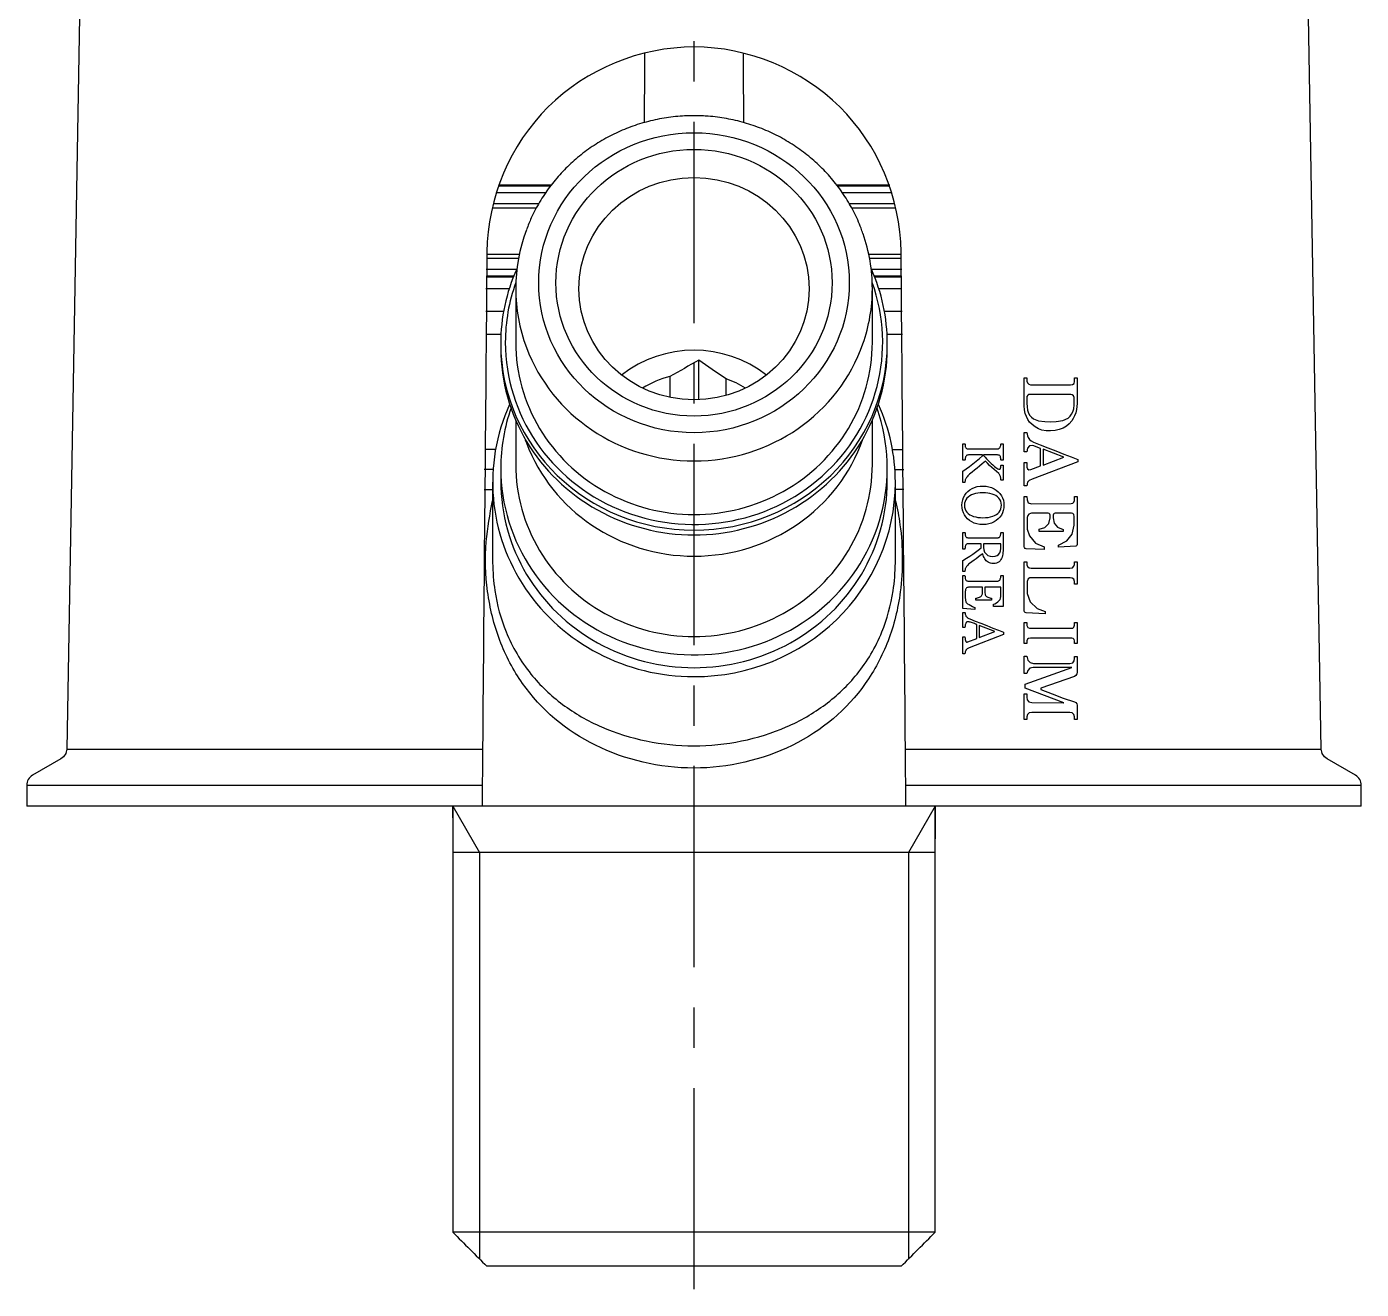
# Model space of a CAD drawing. Extents: x 43327 to 43747, y -38468 to -38171.
# Drawn here: x 43448.3 to 43506.3, y -38422.6 to -38367.7 of the extents above; entities that cross this region are included whole.
import ezdxf

# ---------------------------------------------------------------- set-up
doc = ezdxf.new("R2010")
doc.units = 0
doc.header["$LTSCALE"] = 7
doc.header["$MEASUREMENT"] = 0
doc.linetypes.add('CENTER', pattern=[2, 1.25, -0.25, 0.25, -0.25])
for name, color, linetype in [('_DWG', 7, 'CONTINUOUS'), ('CL', 1, 'CENTER'), ('D', 2, 'CONTINUOUS'), ('DWG', 7, 'CONTINUOUS')]:
    doc.layers.add(name, color=color, linetype=linetype)

# ---------------------------------------------------------------- blocks, each defined once
blk = doc.blocks.new('1')
at = {"layer": 'DWG'}
for p, q in [((35544.259, -5760.257), (35544.374, -5760.257)), ((35544.259, -5761.295), (35544.259, -5760.257)), ((35544.374, -5760.257), (35544.374, -5760.389)), ((35544.374, -5760.389), (35544.399, -5760.472)), ((35544.399, -5760.472), (35544.461, -5760.533)), ((35544.461, -5760.533), (35544.537, -5760.557)), ((35544.537, -5760.557), (35546.272, -5760.557)), ((35546.272, -5760.557), (35546.36, -5760.544)), ((35546.36, -5760.544), (35546.424, -5760.497)), ((35546.424, -5760.497), (35546.449, -5760.407)), ((35546.449, -5760.247), (35546.559, -5760.247)), ((35546.449, -5760.407), (35546.449, -5760.247)), ((35546.559, -5760.247), (35546.559, -5761.36)), ((35544.377, -5761.057), (35544.372, -5761.137)), ((35544.372, -5761.137), (35544.374, -5761.242)), ((35544.409, -5761.01), (35544.377, -5761.057)), ((35544.449, -5760.981), (35544.409, -5761.01)), ((35544.522, -5760.971), (35544.449, -5760.981)), ((35546.287, -5760.971), (35544.522, -5760.971)), ((35546.349, -5760.985), (35546.287, -5760.971)), ((35546.403, -5761.03), (35546.349, -5760.985)), ((35546.426, -5761.112), (35546.403, -5761.03)), ((35546.427, -5761.169), (35546.426, -5761.112)), ((35544.261, -5761.464), (35544.259, -5761.295)), ((35544.273, -5761.639), (35544.261, -5761.464)), ((35544.305, -5761.801), (35544.273, -5761.639)), ((35544.374, -5761.242), (35544.375, -5761.359)), ((35544.375, -5761.359), (35544.382, -5761.508)), ((35544.382, -5761.508), (35544.404, -5761.661)), ((35544.404, -5761.661), (35544.443, -5761.787)), ((35546.375, -5761.735), (35546.412, -5761.597)), ((35546.412, -5761.597), (35546.426, -5761.43)), ((35546.426, -5761.43), (35546.428, -5761.276)), ((35546.428, -5761.226), (35546.427, -5761.169)), ((35546.428, -5761.276), (35546.428, -5761.226)), ((35546.531, -5761.634), (35546.495, -5761.769)), ((35546.552, -5761.497), (35546.531, -5761.634)), ((35546.559, -5761.36), (35546.552, -5761.497)), ((35544.354, -5761.937), (35544.305, -5761.801)), ((35544.415, -5762.055), (35544.354, -5761.937)), ((35544.495, -5762.171), (35544.415, -5762.055)), ((35544.443, -5761.787), (35544.502, -5761.884)), ((35544.601, -5762.283), (35544.495, -5762.171)), ((35544.502, -5761.884), (35544.576, -5761.967)), ((35544.576, -5761.967), (35544.66, -5762.037)), ((35544.731, -5762.38), (35544.601, -5762.283)), ((35544.66, -5762.037), (35544.879, -5762.121)), ((35544.879, -5762.121), (35545.157, -5762.155)), ((35545.157, -5762.155), (35545.397, -5762.162)), ((35545.397, -5762.162), (35545.653, -5762.15)), ((35545.653, -5762.15), (35545.943, -5762.102)), ((35545.943, -5762.102), (35546.171, -5761.998)), ((35546.216, -5762.244), (35546.09, -5762.35)), ((35546.171, -5761.998), (35546.252, -5761.921)), ((35546.323, -5762.118), (35546.216, -5762.244)), ((35546.252, -5761.921), (35546.319, -5761.835)), ((35546.319, -5761.835), (35546.375, -5761.735)), ((35546.39, -5762.013), (35546.323, -5762.118)), ((35546.447, -5761.897), (35546.39, -5762.013)), ((35546.495, -5761.769), (35546.447, -5761.897)), ((35544.259, -5762.631), (35544.374, -5762.631)), ((35544.259, -5763.467), (35544.259, -5762.631)), ((35544.374, -5762.631), (35544.384, -5762.703)), ((35544.384, -5762.703), (35544.403, -5762.779)), ((35544.403, -5762.779), (35544.431, -5762.845)), ((35544.431, -5762.845), (35544.494, -5762.933)), ((35544.872, -5762.462), (35544.731, -5762.38)), ((35545.028, -5762.52), (35544.872, -5762.462)), ((35545.205, -5762.55), (35545.028, -5762.52)), ((35545.395, -5762.559), (35545.205, -5762.55)), ((35545.597, -5762.544), (35545.395, -5762.559)), ((35545.78, -5762.502), (35545.597, -5762.544)), ((35545.945, -5762.436), (35545.78, -5762.502)), ((35546.09, -5762.35), (35545.945, -5762.436)), ((35541.596, -5763.836), (35541.596, -5763.113)), ((35541.596, -5763.113), (35541.683, -5763.113)), ((35541.683, -5763.113), (35541.685, -5763.135)), ((35541.685, -5763.135), (35541.687, -5763.162)), ((35541.687, -5763.162), (35541.69, -5763.195)), ((35541.69, -5763.195), (35541.694, -5763.228)), ((35541.694, -5763.228), (35541.699, -5763.253)), ((35541.699, -5763.253), (35541.705, -5763.271)), ((35541.705, -5763.271), (35541.717, -5763.294)), ((35541.717, -5763.294), (35541.733, -5763.311)), ((35541.733, -5763.311), (35541.752, -5763.325)), ((35541.752, -5763.325), (35541.774, -5763.334)), ((35541.774, -5763.334), (35541.799, -5763.34)), ((35541.799, -5763.34), (35541.828, -5763.342)), ((35541.828, -5763.342), (35543.085, -5763.342)), ((35543.085, -5763.342), (35543.111, -5763.34)), ((35543.111, -5763.34), (35543.135, -5763.335)), ((35543.135, -5763.335), (35543.157, -5763.327)), ((35543.157, -5763.327), (35543.176, -5763.315)), ((35543.176, -5763.315), (35543.193, -5763.296)), ((35543.193, -5763.296), (35543.207, -5763.271)), ((35543.207, -5763.271), (35543.217, -5763.248)), ((35543.217, -5763.248), (35543.227, -5763.222)), ((35543.227, -5763.222), (35543.235, -5763.193)), ((35543.235, -5763.193), (35543.242, -5763.164)), ((35543.242, -5763.164), (35543.247, -5763.137)), ((35543.247, -5763.137), (35543.25, -5763.113)), ((35543.25, -5763.113), (35543.337, -5763.113)), ((35543.337, -5763.113), (35543.337, -5763.836)), ((35544.405, -5763.31), (35544.374, -5763.467)), ((35544.486, -5763.201), (35544.405, -5763.31)), ((35544.626, -5763.191), (35544.486, -5763.201)), ((35544.494, -5762.933), (35544.56, -5762.996)), ((35544.56, -5762.996), (35544.658, -5763.047)), ((35544.97, -5763.321), (35544.626, -5763.191)), ((35544.658, -5763.047), (35544.958, -5763.166)), ((35544.958, -5763.166), (35545.282, -5763.294)), ((35544.97, -5764.079), (35544.97, -5763.321)), ((35545.985, -5763.698), (35545.088, -5763.356)), ((35545.088, -5763.356), (35545.088, -5764.046)), ((35545.282, -5763.294), (35545.63, -5763.429)), ((35545.63, -5763.429), (35545.977, -5763.564)), ((35541.683, -5763.836), (35541.596, -5763.836)), ((35541.685, -5763.81), (35541.683, -5763.836)), ((35541.689, -5763.781), (35541.685, -5763.81)), ((35541.696, -5763.747), (35541.689, -5763.781)), ((35541.704, -5763.715), (35541.696, -5763.747)), ((35541.711, -5763.691), (35541.704, -5763.715)), ((35541.717, -5763.674), (35541.711, -5763.691)), ((35541.731, -5763.65), (35541.717, -5763.674)), ((35541.749, -5763.631), (35541.731, -5763.65)), ((35541.769, -5763.618), (35541.749, -5763.631)), ((35541.791, -5763.61), (35541.769, -5763.618)), ((35541.815, -5763.605), (35541.791, -5763.61)), ((35541.841, -5763.603), (35541.815, -5763.605)), ((35542.447, -5763.603), (35541.841, -5763.603)), ((35541.886, -5764.108), (35542.03, -5763.996)), ((35542.03, -5763.996), (35542.172, -5763.879)), ((35542.172, -5763.879), (35542.311, -5763.759)), ((35542.311, -5763.759), (35542.447, -5763.635)), ((35542.437, -5763.991), (35542.316, -5764.094)), ((35542.571, -5763.874), (35542.437, -5763.991)), ((35542.447, -5763.635), (35542.447, -5763.603)), ((35543.097, -5763.603), (35542.495, -5763.603)), ((35542.495, -5763.603), (35542.495, -5763.627)), ((35542.495, -5763.627), (35542.558, -5763.701)), ((35542.558, -5763.701), (35542.623, -5763.773)), ((35542.659, -5763.964), (35542.571, -5763.874)), ((35542.623, -5763.773), (35542.69, -5763.845)), ((35542.752, -5764.055), (35542.659, -5763.964)), ((35542.69, -5763.845), (35542.757, -5763.914)), ((35542.757, -5763.914), (35542.825, -5763.978)), ((35542.825, -5763.978), (35542.892, -5764.039)), ((35542.892, -5764.039), (35542.961, -5764.098)), ((35543.123, -5763.605), (35543.097, -5763.603)), ((35543.148, -5763.61), (35543.123, -5763.605)), ((35543.172, -5763.618), (35543.148, -5763.61)), ((35543.192, -5763.63), (35543.172, -5763.618)), ((35543.209, -5763.649), (35543.192, -5763.63)), ((35543.221, -5763.674), (35543.209, -5763.649)), ((35543.227, -5763.693), (35543.221, -5763.674)), ((35543.233, -5763.719), (35543.227, -5763.693)), ((35543.239, -5763.75), (35543.233, -5763.719)), ((35543.245, -5763.783), (35543.239, -5763.75)), ((35543.248, -5763.811), (35543.245, -5763.783)), ((35543.25, -5763.836), (35543.248, -5763.811)), ((35543.337, -5763.836), (35543.25, -5763.836)), ((35544.374, -5763.467), (35544.259, -5763.467)), ((35544.259, -5763.937), (35544.37, -5763.937)), ((35544.259, -5764.941), (35544.259, -5763.937)), ((35544.37, -5763.937), (35544.371, -5764.14)), ((35546.592, -5763.895), (35544.608, -5764.661)), ((35545.088, -5764.046), (35545.985, -5763.698)), ((35545.977, -5763.564), (35546.297, -5763.688)), ((35546.297, -5763.688), (35546.592, -5763.802)), ((35546.592, -5763.802), (35546.592, -5763.895)), ((35541.596, -5764.31), (35541.741, -5764.212)), ((35541.596, -5764.799), (35541.596, -5764.31)), ((35541.732, -5764.612), (35541.717, -5764.639)), ((35541.752, -5764.582), (35541.732, -5764.612)), ((35541.741, -5764.212), (35541.886, -5764.108)), ((35541.777, -5764.548), (35541.752, -5764.582)), ((35541.806, -5764.513), (35541.777, -5764.548)), ((35541.842, -5764.478), (35541.806, -5764.513)), ((35541.883, -5764.443), (35541.842, -5764.478)), ((35541.996, -5764.353), (35541.883, -5764.443)), ((35542.104, -5764.266), (35541.996, -5764.353)), ((35542.208, -5764.183), (35542.104, -5764.266)), ((35542.316, -5764.094), (35542.208, -5764.183)), ((35542.851, -5764.147), (35542.752, -5764.055)), ((35542.952, -5764.237), (35542.851, -5764.147)), ((35543.051, -5764.325), (35542.952, -5764.237)), ((35542.961, -5764.098), (35543.021, -5764.145)), ((35543.021, -5764.145), (35543.07, -5764.18)), ((35543.148, -5764.411), (35543.051, -5764.325)), ((35543.07, -5764.18), (35543.113, -5764.205)), ((35543.113, -5764.205), (35543.153, -5764.22)), ((35543.168, -5764.432), (35543.148, -5764.411)), ((35543.153, -5764.22), (35543.189, -5764.225)), ((35543.186, -5764.457), (35543.168, -5764.432)), ((35543.202, -5764.486), (35543.186, -5764.457)), ((35543.189, -5764.225), (35543.2, -5764.223)), ((35543.2, -5764.223), (35543.21, -5764.215)), ((35543.215, -5764.517), (35543.202, -5764.486)), ((35543.21, -5764.215), (35543.219, -5764.203)), ((35543.225, -5764.546), (35543.215, -5764.517)), ((35543.219, -5764.203), (35543.226, -5764.187)), ((35543.233, -5764.575), (35543.225, -5764.546)), ((35543.226, -5764.187), (35543.232, -5764.169)), ((35543.232, -5764.169), (35543.238, -5764.15)), ((35543.236, -5764.592), (35543.233, -5764.575)), ((35543.239, -5764.607), (35543.236, -5764.592)), ((35543.238, -5764.15), (35543.242, -5764.128)), ((35543.242, -5764.62), (35543.239, -5764.607)), ((35543.242, -5764.128), (35543.245, -5764.108)), ((35543.244, -5764.631), (35543.242, -5764.62)), ((35543.245, -5764.108), (35543.247, -5764.089)), ((35543.247, -5764.089), (35543.248, -5764.072)), ((35543.248, -5764.072), (35543.249, -5764.057)), ((35543.249, -5764.057), (35543.25, -5764.045)), ((35543.25, -5764.045), (35543.337, -5764.045)), ((35543.337, -5764.045), (35543.337, -5764.698)), ((35544.371, -5764.14), (35544.395, -5764.204)), ((35544.395, -5764.204), (35544.456, -5764.244)), ((35544.456, -5764.244), (35544.54, -5764.236)), ((35544.54, -5764.236), (35544.97, -5764.079)), ((35541.683, -5764.799), (35541.596, -5764.799)), ((35541.684, -5764.776), (35541.683, -5764.799)), ((35541.688, -5764.749), (35541.684, -5764.776)), ((35541.692, -5764.719), (35541.688, -5764.749)), ((35541.699, -5764.689), (35541.692, -5764.719)), ((35541.707, -5764.662), (35541.699, -5764.689)), ((35541.717, -5764.639), (35541.707, -5764.662)), ((35541.736, -5765.269), (35541.812, -5765.19)), ((35541.812, -5765.19), (35541.897, -5765.122)), ((35541.897, -5765.122), (35541.993, -5765.064)), ((35541.993, -5765.064), (35542.101, -5765.016)), ((35542.101, -5765.016), (35542.217, -5764.981)), ((35542.217, -5764.981), (35542.338, -5764.96)), ((35542.338, -5764.96), (35542.464, -5764.953)), ((35542.464, -5764.953), (35542.601, -5764.96)), ((35542.601, -5764.96), (35542.727, -5764.982)), ((35542.727, -5764.982), (35542.843, -5765.02)), ((35542.843, -5765.02), (35542.949, -5765.069)), ((35542.949, -5765.069), (35543.045, -5765.13)), ((35543.045, -5765.13), (35543.131, -5765.202)), ((35543.245, -5764.642), (35543.244, -5764.631)), ((35543.246, -5764.654), (35543.245, -5764.642)), ((35543.247, -5764.664), (35543.246, -5764.654)), ((35543.248, -5764.673), (35543.247, -5764.664)), ((35543.249, -5764.682), (35543.248, -5764.673)), ((35543.249, -5764.689), (35543.249, -5764.682)), ((35543.25, -5764.694), (35543.249, -5764.689)), ((35543.25, -5764.698), (35543.25, -5764.694)), ((35543.337, -5764.698), (35543.25, -5764.698)), ((35544.374, -5764.941), (35544.259, -5764.941)), ((35544.401, -5764.792), (35544.374, -5764.941)), ((35544.477, -5764.716), (35544.401, -5764.792)), ((35544.608, -5764.661), (35544.477, -5764.716)), ((35541.554, -5765.79), (35541.561, -5765.672)), ((35541.561, -5765.672), (35541.584, -5765.56)), ((35541.584, -5765.56), (35541.622, -5765.454)), ((35541.622, -5765.454), (35541.673, -5765.357)), ((35541.67, -5765.701), (35541.663, -5765.79)), ((35541.69, -5765.621), (35541.67, -5765.701)), ((35541.673, -5765.357), (35541.736, -5765.269)), ((35541.724, -5765.55), (35541.69, -5765.621)), ((35541.77, -5765.486), (35541.724, -5765.55)), ((35541.826, -5765.431), (35541.77, -5765.486)), ((35541.893, -5765.383), (35541.826, -5765.431)), ((35541.97, -5765.341), (35541.893, -5765.383)), ((35542.054, -5765.307), (35541.97, -5765.341)), ((35542.146, -5765.282), (35542.054, -5765.307)), ((35542.244, -5765.264), (35542.146, -5765.282)), ((35542.35, -5765.254), (35542.244, -5765.264)), ((35542.464, -5765.25), (35542.35, -5765.254)), ((35542.569, -5765.253), (35542.464, -5765.25)), ((35542.671, -5765.263), (35542.569, -5765.253)), ((35542.769, -5765.28), (35542.671, -5765.263)), ((35542.861, -5765.304), (35542.769, -5765.28)), ((35542.946, -5765.334), (35542.861, -5765.304)), ((35543.022, -5765.371), (35542.946, -5765.334)), ((35543.092, -5765.419), (35543.022, -5765.371)), ((35543.152, -5765.475), (35543.092, -5765.419)), ((35543.131, -5765.202), (35543.205, -5765.283)), ((35543.202, -5765.54), (35543.152, -5765.475)), ((35543.24, -5765.614), (35543.202, -5765.54)), ((35543.205, -5765.283), (35543.266, -5765.373)), ((35543.262, -5765.697), (35543.24, -5765.614)), ((35543.27, -5765.79), (35543.262, -5765.697)), ((35543.266, -5765.373), (35543.315, -5765.47)), ((35543.315, -5765.47), (35543.351, -5765.574)), ((35543.351, -5765.574), (35543.372, -5765.68)), ((35543.372, -5765.68), (35543.379, -5765.79)), ((35544.259, -5765.41), (35544.374, -5765.41)), ((35544.259, -5766.14), (35544.259, -5765.41)), ((35544.374, -5765.41), (35544.387, -5765.559)), ((35544.387, -5765.559), (35544.436, -5765.677)), ((35544.436, -5765.677), (35544.572, -5765.724)), ((35544.572, -5765.724), (35546.297, -5765.716)), ((35546.297, -5765.716), (35546.367, -5765.697)), ((35546.367, -5765.697), (35546.42, -5765.648)), ((35546.42, -5765.648), (35546.442, -5765.582)), ((35546.442, -5765.582), (35546.444, -5765.41)), ((35546.444, -5765.41), (35546.559, -5765.41)), ((35546.559, -5765.41), (35546.559, -5767.493)), ((35541.561, -5765.902), (35541.554, -5765.79)), ((35541.582, -5766.009), (35541.561, -5765.902)), ((35541.618, -5766.112), (35541.582, -5766.009)), ((35541.666, -5766.208), (35541.618, -5766.112)), ((35541.663, -5765.79), (35541.67, -5765.875)), ((35541.727, -5766.297), (35541.666, -5766.208)), ((35541.67, -5765.875), (35541.69, -5765.954)), ((35541.69, -5765.954), (35541.725, -5766.027)), ((35541.725, -5766.027), (35541.771, -5766.093)), ((35541.799, -5766.377), (35541.727, -5766.297)), ((35541.771, -5766.093), (35541.828, -5766.151)), ((35541.828, -5766.151), (35541.896, -5766.199)), ((35541.896, -5766.199), (35541.974, -5766.241)), ((35541.974, -5766.241), (35542.058, -5766.274)), ((35542.058, -5766.274), (35542.149, -5766.299)), ((35542.149, -5766.299), (35542.247, -5766.317)), ((35542.247, -5766.317), (35542.352, -5766.327)), ((35542.352, -5766.327), (35542.464, -5766.33)), ((35542.464, -5766.33), (35542.581, -5766.326)), ((35542.581, -5766.326), (35542.69, -5766.315)), ((35542.69, -5766.315), (35542.793, -5766.295)), ((35542.793, -5766.295), (35542.888, -5766.268)), ((35542.888, -5766.268), (35542.974, -5766.234)), ((35542.974, -5766.234), (35543.049, -5766.193)), ((35543.049, -5766.193), (35543.113, -5766.144)), ((35543.113, -5766.144), (35543.168, -5766.088)), ((35543.204, -5766.303), (35543.131, -5766.382)), ((35543.168, -5766.088), (35543.212, -5766.023)), ((35543.265, -5766.215), (35543.204, -5766.303)), ((35543.212, -5766.023), (35543.244, -5765.952)), ((35543.244, -5765.952), (35543.263, -5765.874)), ((35543.263, -5765.874), (35543.27, -5765.79)), ((35543.314, -5766.117), (35543.265, -5766.215)), ((35543.35, -5766.012), (35543.314, -5766.117)), ((35543.372, -5765.903), (35543.35, -5766.012)), ((35543.379, -5765.79), (35543.372, -5765.903)), ((35544.259, -5766.869), (35544.259, -5766.14)), ((35544.391, -5766.32), (35544.389, -5766.453)), ((35544.41, -5766.24), (35544.391, -5766.32)), ((35544.459, -5766.18), (35544.41, -5766.24)), ((35544.531, -5766.146), (35544.459, -5766.18)), ((35544.576, -5766.138), (35544.531, -5766.146)), ((35544.631, -5766.133), (35544.576, -5766.138)), ((35544.695, -5766.131), (35544.631, -5766.133)), ((35545.302, -5766.131), (35544.695, -5766.131)), ((35545.342, -5766.145), (35545.302, -5766.131)), ((35545.324, -5766.586), (35545.385, -5766.342)), ((35545.373, -5766.179), (35545.342, -5766.145)), ((35545.385, -5766.225), (35545.373, -5766.179)), ((35545.385, -5766.342), (35545.385, -5766.225)), ((35545.531, -5766.183), (35545.517, -5766.227)), ((35545.517, -5766.227), (35545.517, -5766.342)), ((35545.517, -5766.342), (35545.563, -5766.561)), ((35545.565, -5766.147), (35545.531, -5766.183)), ((35545.61, -5766.131), (35545.565, -5766.147)), ((35546.307, -5766.131), (35545.61, -5766.131)), ((35546.371, -5766.149), (35546.307, -5766.131)), ((35546.413, -5766.196), (35546.371, -5766.149)), ((35546.431, -5766.276), (35546.413, -5766.196)), ((35546.431, -5766.654), (35546.431, -5766.276)), ((35541.884, -5766.45), (35541.799, -5766.377)), ((35541.98, -5766.511), (35541.884, -5766.45)), ((35542.088, -5766.561), (35541.98, -5766.511)), ((35542.205, -5766.598), (35542.088, -5766.561)), ((35542.33, -5766.62), (35542.205, -5766.598)), ((35542.464, -5766.627), (35542.33, -5766.62)), ((35542.598, -5766.62), (35542.464, -5766.627)), ((35542.723, -5766.599), (35542.598, -5766.62)), ((35542.841, -5766.562), (35542.723, -5766.599)), ((35542.949, -5766.513), (35542.841, -5766.562)), ((35543.045, -5766.453), (35542.949, -5766.513)), ((35543.131, -5766.382), (35543.045, -5766.453)), ((35544.259, -5767.599), (35544.259, -5766.869)), ((35544.389, -5766.453), (35544.39, -5766.667)), ((35544.39, -5766.667), (35544.392, -5766.827)), ((35544.392, -5766.827), (35544.486, -5767.124)), ((35544.913, -5766.825), (35545.158, -5766.757)), ((35544.913, -5766.93), (35544.913, -5766.825)), ((35545.944, -5766.93), (35544.913, -5766.93)), ((35545.158, -5766.757), (35545.324, -5766.586)), ((35545.563, -5766.561), (35545.705, -5766.748)), ((35545.705, -5766.748), (35545.944, -5766.837)), ((35545.944, -5766.837), (35545.944, -5766.93)), ((35546.347, -5767.04), (35546.431, -5766.654)), ((35541.596, -5766.967), (35541.683, -5766.967)), ((35541.596, -5767.704), (35541.596, -5766.967)), ((35541.683, -5766.967), (35541.685, -5766.99)), ((35541.685, -5766.99), (35541.688, -5767.019)), ((35541.688, -5767.019), (35541.691, -5767.053)), ((35541.691, -5767.053), (35541.696, -5767.086)), ((35541.696, -5767.086), (35541.701, -5767.112)), ((35541.701, -5767.112), (35541.707, -5767.131)), ((35541.707, -5767.131), (35541.72, -5767.153)), ((35541.72, -5767.507), (35541.707, -5767.534)), ((35541.72, -5767.153), (35541.735, -5767.171)), ((35541.737, -5767.488), (35541.72, -5767.507)), ((35541.735, -5767.171), (35541.754, -5767.184)), ((35541.757, -5767.476), (35541.737, -5767.488)), ((35541.754, -5767.184), (35541.776, -5767.193)), ((35541.78, -5767.468), (35541.757, -5767.476)), ((35541.776, -5767.193), (35541.802, -5767.199)), ((35541.805, -5767.464), (35541.78, -5767.468)), ((35541.802, -5767.199), (35541.832, -5767.201)), ((35541.832, -5767.462), (35541.805, -5767.464)), ((35541.832, -5767.201), (35543.092, -5767.201)), ((35542.385, -5767.462), (35541.832, -5767.462)), ((35542.385, -5767.64), (35542.385, -5767.462)), ((35543.238, -5767.462), (35542.49, -5767.462)), ((35542.49, -5767.462), (35542.49, -5767.623)), ((35543.092, -5767.201), (35543.119, -5767.199)), ((35543.119, -5767.199), (35543.145, -5767.195)), ((35543.145, -5767.195), (35543.168, -5767.188)), ((35543.168, -5767.188), (35543.188, -5767.176)), ((35543.188, -5767.176), (35543.205, -5767.157)), ((35543.205, -5767.157), (35543.218, -5767.131)), ((35543.218, -5767.131), (35543.225, -5767.108)), ((35543.225, -5767.108), (35543.232, -5767.081)), ((35543.232, -5767.081), (35543.238, -5767.051)), ((35543.238, -5767.051), (35543.244, -5767.02)), ((35543.238, -5767.671), (35543.238, -5767.462)), ((35543.244, -5767.02), (35543.248, -5766.992)), ((35543.248, -5766.992), (35543.25, -5766.967)), ((35543.25, -5766.967), (35543.337, -5766.967)), ((35543.337, -5766.967), (35543.337, -5767.771)), ((35544.486, -5767.124), (35544.742, -5767.44)), ((35544.742, -5767.44), (35545.127, -5767.597)), ((35545.741, -5767.521), (35546.109, -5767.34)), ((35546.109, -5767.34), (35546.347, -5767.04)), ((35546.559, -5767.493), (35546.55, -5767.535)), ((35541.683, -5767.704), (35541.596, -5767.704)), ((35541.596, -5768.195), (35541.751, -5768.095)), ((35541.684, -5767.677), (35541.683, -5767.704)), ((35541.687, -5767.646), (35541.684, -5767.677)), ((35541.691, -5767.611), (35541.687, -5767.646)), ((35541.696, -5767.577), (35541.691, -5767.611)), ((35541.702, -5767.552), (35541.696, -5767.577)), ((35541.707, -5767.534), (35541.702, -5767.552)), ((35541.751, -5768.095), (35541.892, -5768.001)), ((35541.892, -5768.001), (35542.018, -5767.913)), ((35542.018, -5767.913), (35542.138, -5767.827)), ((35542.138, -5767.827), (35542.26, -5767.736)), ((35542.25, -5768.049), (35542.166, -5768.111)), ((35542.346, -5767.978), (35542.25, -5768.049)), ((35542.26, -5767.736), (35542.385, -5767.64)), ((35542.454, -5767.897), (35542.346, -5767.978)), ((35542.473, -5767.957), (35542.454, -5767.897)), ((35542.495, -5768.014), (35542.473, -5767.957)), ((35542.49, -5767.623), (35542.502, -5767.73)), ((35542.519, -5768.067), (35542.495, -5768.014)), ((35542.502, -5767.73), (35542.539, -5767.824)), ((35542.547, -5768.116), (35542.519, -5768.067)), ((35542.539, -5767.824), (35542.599, -5767.905)), ((35542.599, -5767.905), (35542.68, -5767.968)), ((35542.68, -5767.968), (35542.779, -5768.006)), ((35542.779, -5768.006), (35542.894, -5768.018)), ((35542.894, -5768.018), (35542.993, -5768.008)), ((35542.993, -5768.008), (35543.076, -5767.978)), ((35543.076, -5767.978), (35543.145, -5767.927)), ((35543.145, -5767.927), (35543.197, -5767.859)), ((35543.197, -5767.859), (35543.228, -5767.773)), ((35543.228, -5767.773), (35543.238, -5767.671)), ((35543.272, -5768.1), (35543.242, -5768.154)), ((35543.296, -5768.041), (35543.272, -5768.1)), ((35543.315, -5767.979), (35543.296, -5768.041)), ((35543.327, -5767.913), (35543.315, -5767.979)), ((35543.335, -5767.844), (35543.327, -5767.913)), ((35543.337, -5767.771), (35543.335, -5767.844)), ((35544.271, -5767.63), (35544.259, -5767.599)), ((35544.303, -5767.662), (35544.271, -5767.63)), ((35544.348, -5767.677), (35544.303, -5767.662)), ((35545.127, -5767.713), (35544.348, -5767.677)), ((35545.127, -5767.597), (35545.127, -5767.713)), ((35545.741, -5767.608), (35545.741, -5767.521)), ((35546.5, -5767.569), (35545.741, -5767.608)), ((35546.53, -5767.559), (35546.5, -5767.569)), ((35546.55, -5767.535), (35546.53, -5767.559)), ((35541.596, -5768.664), (35541.596, -5768.195)), ((35541.683, -5768.664), (35541.596, -5768.664)), ((35541.684, -5768.641), (35541.683, -5768.664)), ((35541.688, -5768.614), (35541.684, -5768.641)), ((35541.692, -5768.584), (35541.688, -5768.614)), ((35541.699, -5768.554), (35541.692, -5768.584)), ((35541.707, -5768.527), (35541.699, -5768.554)), ((35541.717, -5768.504), (35541.707, -5768.527)), ((35541.733, -5768.476), (35541.717, -5768.504)), ((35541.752, -5768.447), (35541.733, -5768.476)), ((35541.774, -5768.418), (35541.752, -5768.447)), ((35541.802, -5768.388), (35541.774, -5768.418)), ((35541.838, -5768.355), (35541.802, -5768.388)), ((35541.883, -5768.32), (35541.838, -5768.355)), ((35541.988, -5768.242), (35541.883, -5768.32)), ((35542.083, -5768.172), (35541.988, -5768.242)), ((35542.166, -5768.111), (35542.083, -5768.172)), ((35542.577, -5768.161), (35542.547, -5768.116)), ((35542.611, -5768.2), (35542.577, -5768.161)), ((35542.651, -5768.237), (35542.611, -5768.2)), ((35542.695, -5768.267), (35542.651, -5768.237)), ((35542.744, -5768.291), (35542.695, -5768.267)), ((35542.799, -5768.308), (35542.744, -5768.291)), ((35542.858, -5768.318), (35542.799, -5768.308)), ((35542.922, -5768.322), (35542.858, -5768.318)), ((35542.993, -5768.317), (35542.922, -5768.322)), ((35543.057, -5768.301), (35542.993, -5768.317)), ((35543.113, -5768.276), (35543.057, -5768.301)), ((35543.163, -5768.242), (35543.113, -5768.276)), ((35543.206, -5768.202), (35543.163, -5768.242)), ((35543.242, -5768.154), (35543.206, -5768.202)), ((35544.259, -5770.379), (35544.259, -5768.244)), ((35544.259, -5768.244), (35544.374, -5768.244)), ((35544.374, -5768.244), (35544.374, -5768.376)), ((35544.374, -5768.376), (35544.407, -5768.455)), ((35544.407, -5768.455), (35544.471, -5768.51)), ((35544.471, -5768.51), (35544.559, -5768.53)), ((35544.559, -5768.53), (35546.24, -5768.529)), ((35546.24, -5768.529), (35546.353, -5768.504)), ((35546.353, -5768.504), (35546.42, -5768.44)), ((35546.42, -5768.44), (35546.443, -5768.358)), ((35546.443, -5768.358), (35546.444, -5768.244)), ((35546.444, -5768.244), (35546.559, -5768.244)), ((35546.559, -5768.244), (35546.559, -5769.215)), ((35541.596, -5768.838), (35541.683, -5768.838)), ((35541.596, -5770.284), (35541.596, -5768.838)), ((35541.683, -5768.838), (35541.685, -5768.865)), ((35541.685, -5768.865), (35541.688, -5768.898)), ((35541.688, -5768.898), (35541.693, -5768.936)), ((35541.693, -5768.936), (35541.699, -5768.972)), ((35541.699, -5768.972), (35541.704, -5768.999)), ((35541.704, -5768.999), (35541.71, -5769.016)), ((35541.71, -5769.016), (35541.723, -5769.04)), ((35541.723, -5769.04), (35541.739, -5769.058)), ((35541.739, -5769.058), (35541.758, -5769.071)), ((35541.758, -5769.071), (35541.779, -5769.079)), ((35541.779, -5769.079), (35541.804, -5769.085)), ((35541.804, -5769.085), (35541.832, -5769.086)), ((35541.832, -5769.086), (35543.085, -5769.086)), ((35543.085, -5769.086), (35543.11, -5769.085)), ((35543.11, -5769.085), (35543.134, -5769.08)), ((35543.134, -5769.08), (35543.156, -5769.073)), ((35543.156, -5769.073), (35543.176, -5769.06)), ((35543.176, -5769.06), (35543.193, -5769.042)), ((35543.193, -5769.042), (35543.207, -5769.016)), ((35543.207, -5769.016), (35543.217, -5768.992)), ((35543.217, -5768.992), (35543.227, -5768.962)), ((35543.227, -5768.962), (35543.235, -5768.927)), ((35543.235, -5768.927), (35543.242, -5768.892)), ((35543.242, -5768.892), (35543.247, -5768.863)), ((35543.247, -5768.863), (35543.25, -5768.838)), ((35543.25, -5768.838), (35543.337, -5768.838)), ((35543.337, -5768.838), (35543.337, -5770.186)), ((35544.392, -5769.101), (35544.388, -5769.632)), ((35544.429, -5768.983), (35544.392, -5769.101)), ((35544.505, -5768.942), (35544.429, -5768.983)), ((35544.602, -5768.937), (35544.505, -5768.942)), ((35546.261, -5768.939), (35544.602, -5768.937)), ((35546.338, -5768.953), (35546.261, -5768.939)), ((35546.41, -5769.007), (35546.338, -5768.953)), ((35546.443, -5769.103), (35546.41, -5769.007)), ((35546.444, -5769.215), (35546.443, -5769.103)), ((35546.559, -5769.215), (35546.444, -5769.215)), ((35541.697, -5769.583), (35541.696, -5769.646)), ((35541.696, -5769.646), (35541.696, -5769.676)), ((35541.696, -5769.676), (35541.696, -5769.711)), ((35541.696, -5769.711), (35541.696, -5769.753)), ((35541.696, -5769.753), (35541.697, -5769.795)), ((35541.699, -5769.531), (35541.697, -5769.583)), ((35541.697, -5769.795), (35541.698, -5769.832)), ((35541.698, -5769.832), (35541.701, -5769.864)), ((35541.703, -5769.489), (35541.699, -5769.531)), ((35541.709, -5769.455), (35541.703, -5769.489)), ((35541.719, -5769.425), (35541.709, -5769.455)), ((35541.733, -5769.402), (35541.719, -5769.425)), ((35541.751, -5769.383), (35541.733, -5769.402)), ((35541.774, -5769.368), (35541.751, -5769.383)), ((35541.802, -5769.359), (35541.774, -5769.368)), ((35541.836, -5769.353), (35541.802, -5769.359)), ((35541.877, -5769.349), (35541.836, -5769.353)), ((35541.926, -5769.348), (35541.877, -5769.349)), ((35542.449, -5769.348), (35541.926, -5769.348)), ((35542.151, -5769.83), (35542.192, -5769.825)), ((35542.151, -5769.922), (35542.151, -5769.83)), ((35542.192, -5769.825), (35542.233, -5769.816)), ((35542.233, -5769.816), (35542.276, -5769.804)), ((35542.276, -5769.804), (35542.316, -5769.789)), ((35542.316, -5769.789), (35542.348, -5769.774)), ((35542.348, -5769.774), (35542.371, -5769.759)), ((35542.371, -5769.759), (35542.4, -5769.732)), ((35542.4, -5769.732), (35542.42, -5769.704)), ((35542.42, -5769.704), (35542.434, -5769.672)), ((35542.434, -5769.672), (35542.442, -5769.637)), ((35542.442, -5769.637), (35542.447, -5769.594)), ((35542.447, -5769.594), (35542.449, -5769.544)), ((35542.449, -5769.544), (35542.449, -5769.348)), ((35543.24, -5769.348), (35542.548, -5769.348)), ((35542.548, -5769.348), (35542.548, -5769.544)), ((35542.548, -5769.544), (35542.55, -5769.601)), ((35542.55, -5769.601), (35542.556, -5769.647)), ((35542.556, -5769.647), (35542.566, -5769.682)), ((35542.566, -5769.682), (35542.58, -5769.71)), ((35542.58, -5769.71), (35542.6, -5769.735)), ((35542.6, -5769.735), (35542.625, -5769.759)), ((35542.625, -5769.759), (35542.652, -5769.776)), ((35542.652, -5769.776), (35542.683, -5769.791)), ((35542.683, -5769.791), (35542.72, -5769.805)), ((35542.72, -5769.805), (35542.759, -5769.816)), ((35542.759, -5769.816), (35542.797, -5769.824)), ((35542.797, -5769.824), (35542.833, -5769.83)), ((35542.833, -5769.83), (35542.833, -5769.922)), ((35543.213, -5769.882), (35543.23, -5769.832)), ((35543.23, -5769.832), (35543.233, -5769.805)), ((35543.233, -5769.805), (35543.236, -5769.775)), ((35543.236, -5769.775), (35543.238, -5769.742)), ((35543.238, -5769.742), (35543.239, -5769.705)), ((35543.239, -5769.705), (35543.24, -5769.665)), ((35543.24, -5769.621), (35543.24, -5769.348)), ((35543.24, -5769.665), (35543.24, -5769.621)), ((35544.388, -5769.632), (35544.522, -5769.99)), ((35542.109, -5770.317), (35541.596, -5770.284)), ((35541.701, -5769.864), (35541.705, -5769.896)), ((35541.705, -5769.896), (35541.711, -5769.928)), ((35541.711, -5769.928), (35541.719, -5769.961)), ((35541.719, -5769.961), (35541.728, -5769.991)), ((35541.728, -5769.991), (35541.74, -5770.014)), ((35541.74, -5770.014), (35541.754, -5770.032)), ((35541.754, -5770.032), (35541.8, -5770.07)), ((35541.8, -5770.07), (35541.859, -5770.109)), ((35541.859, -5770.109), (35541.932, -5770.15)), ((35541.932, -5770.15), (35542.005, -5770.186)), ((35542.005, -5770.186), (35542.064, -5770.213)), ((35542.064, -5770.213), (35542.109, -5770.229)), ((35542.109, -5770.229), (35542.109, -5770.317)), ((35542.833, -5769.922), (35542.151, -5769.922)), ((35542.917, -5770.094), (35542.981, -5770.071)), ((35542.917, -5770.186), (35542.917, -5770.094)), ((35543.337, -5770.186), (35542.917, -5770.186)), ((35542.981, -5770.071), (35543.047, -5770.036)), ((35543.047, -5770.036), (35543.116, -5769.988)), ((35543.116, -5769.988), (35543.175, -5769.934)), ((35543.175, -5769.934), (35543.213, -5769.882)), ((35544.267, -5770.425), (35544.259, -5770.379)), ((35544.522, -5769.99), (35544.815, -5770.284)), ((35544.815, -5770.284), (35545.175, -5770.411)), ((35545.175, -5770.411), (35545.175, -5770.512)), ((35541.596, -5770.446), (35541.683, -5770.446)), ((35541.596, -5771.101), (35541.596, -5770.446)), ((35541.683, -5770.446), (35541.685, -5770.469)), ((35541.685, -5770.469), (35541.69, -5770.496)), ((35541.699, -5770.981), (35541.688, -5771.039)), ((35541.69, -5770.496), (35541.697, -5770.526)), ((35541.697, -5770.526), (35541.705, -5770.556)), ((35541.714, -5770.927), (35541.699, -5770.981)), ((35541.705, -5770.556), (35541.716, -5770.582)), ((35541.735, -5770.884), (35541.714, -5770.927)), ((35541.716, -5770.582), (35541.728, -5770.605)), ((35541.728, -5770.605), (35541.75, -5770.635)), ((35541.76, -5770.859), (35541.735, -5770.884)), ((35541.75, -5770.635), (35541.774, -5770.66)), ((35541.791, -5770.85), (35541.76, -5770.859)), ((35541.774, -5770.66), (35541.797, -5770.68)), ((35541.806, -5770.851), (35541.791, -5770.85)), ((35541.797, -5770.68), (35541.825, -5770.698)), ((35541.824, -5770.853), (35541.806, -5770.851)), ((35541.845, -5770.856), (35541.824, -5770.853)), ((35541.825, -5770.698), (35541.858, -5770.716)), ((35541.869, -5770.861), (35541.845, -5770.856)), ((35541.858, -5770.716), (35541.898, -5770.733)), ((35541.898, -5770.869), (35541.869, -5770.861)), ((35541.898, -5770.733), (35542.125, -5770.824)), ((35541.931, -5770.878), (35541.898, -5770.869)), ((35541.968, -5770.89), (35541.931, -5770.878)), ((35542.007, -5770.903), (35541.968, -5770.89)), ((35542.048, -5770.917), (35542.007, -5770.903)), ((35542.094, -5770.933), (35542.048, -5770.917)), ((35542.143, -5770.951), (35542.094, -5770.933)), ((35542.125, -5770.824), (35542.37, -5770.921)), ((35542.198, -5770.973), (35542.143, -5770.951)), ((35542.198, -5771.583), (35542.198, -5770.973)), ((35542.37, -5770.921), (35542.634, -5771.023)), ((35544.259, -5770.883), (35544.374, -5770.883)), ((35544.259, -5771.799), (35544.259, -5770.883)), ((35544.293, -5770.456), (35544.267, -5770.425)), ((35544.341, -5770.469), (35544.293, -5770.456)), ((35545.175, -5770.512), (35544.341, -5770.469)), ((35544.374, -5770.883), (35544.376, -5771.01)), ((35546.443, -5771.005), (35546.444, -5770.883)), ((35546.444, -5770.883), (35546.559, -5770.883)), ((35546.559, -5770.883), (35546.559, -5771.799)), ((35541.683, -5771.101), (35541.596, -5771.101)), ((35541.596, -5771.515), (35541.683, -5771.515)), ((35541.596, -5772.241), (35541.596, -5771.515)), ((35541.688, -5771.039), (35541.683, -5771.101)), ((35541.683, -5771.515), (35541.688, -5771.576)), ((35541.688, -5771.576), (35541.696, -5771.628)), ((35543.362, -5771.404), (35541.859, -5771.984)), ((35542.983, -5771.275), (35542.307, -5771.016)), ((35542.307, -5771.016), (35542.307, -5771.539)), ((35542.307, -5771.539), (35542.983, -5771.275)), ((35542.634, -5771.023), (35542.897, -5771.125)), ((35542.897, -5771.125), (35543.139, -5771.219)), ((35543.139, -5771.219), (35543.362, -5771.306)), ((35543.362, -5771.306), (35543.362, -5771.404)), ((35544.376, -5771.01), (35544.414, -5771.101)), ((35544.451, -5771.574), (35544.398, -5771.616)), ((35544.414, -5771.101), (35544.491, -5771.134)), ((35544.528, -5771.562), (35544.451, -5771.574)), ((35544.491, -5771.134), (35544.562, -5771.139)), ((35546.321, -5771.564), (35544.528, -5771.562)), ((35544.562, -5771.139), (35546.306, -5771.139)), ((35546.306, -5771.139), (35546.368, -5771.127)), ((35546.38, -5771.581), (35546.321, -5771.564)), ((35546.368, -5771.127), (35546.421, -5771.086)), ((35546.421, -5771.086), (35546.443, -5771.005)), ((35541.696, -5771.628), (35541.707, -5771.674)), ((35541.704, -5772.136), (35541.696, -5772.165)), ((35541.714, -5772.112), (35541.704, -5772.136)), ((35541.707, -5771.674), (35541.721, -5771.71)), ((35541.725, -5772.091), (35541.714, -5772.112)), ((35541.721, -5771.71), (35541.736, -5771.731)), ((35541.743, -5772.065), (35541.725, -5772.091)), ((35541.736, -5771.731), (35541.753, -5771.738)), ((35541.762, -5772.044), (35541.743, -5772.065)), ((35541.753, -5771.738), (35541.761, -5771.737)), ((35541.761, -5771.737), (35541.77, -5771.737)), ((35541.782, -5772.026), (35541.762, -5772.044)), ((35541.77, -5771.737), (35541.779, -5771.735)), ((35541.779, -5771.735), (35541.79, -5771.733)), ((35541.804, -5772.011), (35541.782, -5772.026)), ((35541.79, -5771.733), (35541.799, -5771.731)), ((35541.799, -5771.731), (35541.808, -5771.728)), ((35541.83, -5771.997), (35541.804, -5772.011)), ((35541.808, -5771.728), (35542.198, -5771.583)), ((35541.859, -5771.984), (35541.83, -5771.997)), ((35544.374, -5771.799), (35544.259, -5771.799)), ((35544.375, -5771.689), (35544.374, -5771.799)), ((35544.398, -5771.616), (35544.375, -5771.689)), ((35546.425, -5771.625), (35546.38, -5771.581)), ((35546.443, -5771.687), (35546.425, -5771.625)), ((35546.444, -5771.799), (35546.443, -5771.687)), ((35546.559, -5771.799), (35546.444, -5771.799)), ((35541.683, -5772.241), (35541.596, -5772.241)), ((35541.685, -5772.219), (35541.683, -5772.241)), ((35541.689, -5772.193), (35541.685, -5772.219)), ((35541.696, -5772.165), (35541.689, -5772.193)), ((35544.259, -5772.35), (35544.374, -5772.35)), ((35544.259, -5773.097), (35544.259, -5772.35)), ((35544.374, -5772.35), (35544.418, -5772.517)), ((35544.418, -5772.517), (35544.519, -5772.626)), ((35544.519, -5772.626), (35544.667, -5772.668)), ((35544.667, -5772.668), (35546.238, -5772.669)), ((35546.238, -5772.669), (35546.365, -5772.633)), ((35546.365, -5772.633), (35546.428, -5772.547)), ((35546.428, -5772.547), (35546.445, -5772.449)), ((35546.444, -5772.358), (35546.559, -5772.358)), ((35546.445, -5772.449), (35546.444, -5772.358)), ((35546.559, -5772.358), (35546.559, -5773.057)), ((35544.374, -5773.097), (35544.259, -5773.097)), ((35544.296, -5773.56), (35546.322, -5772.835)), ((35544.413, -5772.97), (35544.374, -5773.097)), ((35544.508, -5772.874), (35544.413, -5772.97)), ((35544.651, -5772.835), (35544.508, -5772.874)), ((35544.923, -5772.836), (35544.651, -5772.835)), ((35546.314, -5772.836), (35544.923, -5772.836)), ((35546.444, -5773.228), (35544.984, -5773.738)), ((35546.322, -5772.835), (35546.314, -5772.836)), ((35546.505, -5773.183), (35546.444, -5773.228)), ((35546.543, -5773.124), (35546.505, -5773.183)), ((35546.559, -5773.057), (35546.543, -5773.124)), ((35544.296, -5773.735), (35544.296, -5773.56)), ((35545.977, -5774.38), (35544.296, -5773.735)), ((35544.984, -5773.738), (35544.985, -5773.798)), ((35544.985, -5773.798), (35545.468, -5773.984)), ((35544.259, -5773.988), (35544.374, -5773.988)), ((35544.259, -5775.108), (35544.259, -5773.988)), ((35544.374, -5773.988), (35544.373, -5774.13)), ((35544.373, -5774.13), (35544.392, -5774.25)), ((35544.392, -5774.25), (35544.459, -5774.336)), ((35544.459, -5774.336), (35544.583, -5774.37)), ((35544.583, -5774.37), (35545.96, -5774.375)), ((35545.468, -5773.984), (35545.954, -5774.17)), ((35545.954, -5774.17), (35546.443, -5774.335)), ((35545.96, -5774.375), (35545.977, -5774.38)), ((35546.443, -5774.335), (35546.497, -5774.367)), ((35546.497, -5774.367), (35546.538, -5774.42)), ((35546.538, -5774.42), (35546.559, -5774.482)), ((35544.4, -5774.886), (35544.374, -5774.989)), ((35544.374, -5774.989), (35544.374, -5775.108)), ((35544.471, -5774.817), (35544.4, -5774.886)), ((35544.583, -5774.792), (35544.471, -5774.817)), ((35546.241, -5774.792), (35544.583, -5774.792)), ((35546.341, -5774.817), (35546.241, -5774.792)), ((35546.412, -5774.884), (35546.341, -5774.817)), ((35546.441, -5774.986), (35546.412, -5774.884)), ((35546.444, -5775.104), (35546.441, -5774.986)), ((35546.559, -5774.482), (35546.559, -5775.104)), ((35544.374, -5775.108), (35544.259, -5775.108)), ((35546.559, -5775.104), (35546.444, -5775.104))]:
    blk.add_line(p, q, dxfattribs=at)

msp = doc.modelspace()

# ---------------------------------------------------------------- linework, layer by layer
at = {"layer": '_DWG'}
for p, q in [((43450.756, -38357.557), (43450.031, -38399.107)), ((43504.55, -38399.107), (43503.825, -38357.557)), ((43470.844, -38374.933), (43468.707, -38374.933)), ((43468.78, -38374.633), (43471.045, -38374.633)), ((43471.082, -38374.592), (43468.795, -38374.592)), ((43485.797, -38374.592), (43483.504, -38374.592)), ((43483.527, -38374.633), (43485.8, -38374.633)), ((43485.887, -38374.933), (43483.745, -38374.933)), ((43470.435, -38375.592), (43468.548, -38375.592)), ((43468.579, -38375.392), (43470.538, -38375.392)), ((43484.038, -38375.392), (43486.002, -38375.392)), ((43486.051, -38375.592), (43484.139, -38375.592)), ((43468.271, -38377.592), (43469.699, -38377.592)), ((43469.66, -38377.792), (43468.279, -38377.792)), ((43484.883, -38377.592), (43486.311, -38377.592)), ((43486.305, -38377.792), (43484.922, -38377.792)), ((43469.441, -38378.592), (43468.256, -38378.592)), ((43468.265, -38378.251), (43469.585, -38378.251)), ((43469.457, -38378.551), (43468.278, -38378.551)), ((43484.997, -38378.251), (43486.317, -38378.251)), ((43486.304, -38378.551), (43485.125, -38378.551)), ((43486.322, -38378.592), (43485.142, -38378.592)), ((43468.248, -38379.092), (43469.262, -38379.092)), ((43469.541, -38379.098), (43469.541, -38381.427)), ((43485.041, -38381.427), (43485.041, -38379.098)), ((43485.318, -38379.092), (43486.308, -38379.092)), ((43469.04, -38380.092), (43468.238, -38380.092)), ((43486.334, -38380.092), (43485.541, -38380.092)), ((43468.9, -38381.092), (43468.249, -38381.092)), ((43468.891, -38381.479), (43468.891, -38381.686)), ((43486.351, -38381.092), (43485.681, -38381.092)), ((43485.691, -38381.686), (43485.691, -38381.479)), ((43477.495, -38383.923), (43477.495, -38382.204)), ((43476.244, -38382.909), (43476.244, -38383.821)), ((43478.683, -38383.736), (43478.683, -38383.013)), ((43469.541, -38384.816), (43469.541, -38386.733)), ((43485.041, -38386.733), (43485.041, -38384.816)), ((43468.664, -38386.092), (43468.197, -38386.092)), ((43485.917, -38386.092), (43486.385, -38386.092)), ((43468.559, -38386.958), (43468.177, -38386.958)), ((43468.891, -38386.901), (43468.891, -38387.458)), ((43485.691, -38387.458), (43485.691, -38386.901)), ((43486.022, -38386.958), (43486.405, -38386.958)), ((43468.178, -38387.824), (43468.541, -38387.824)), ((43468.541, -38387.51), (43468.541, -38390.895)), ((43486.041, -38390.895), (43486.041, -38387.51)), ((43486.403, -38387.824), (43486.041, -38387.824)), ((43450.031, -38399.107), (43468.102, -38399.107)), ((43486.479, -38399.107), (43504.55, -38399.107)), ((43449.781, -38399.531), (43448.541, -38400.247)), ((43506.041, -38400.247), (43504.8, -38399.531)), ((43448.291, -38400.68), (43468.089, -38400.68)), ((43448.291, -38400.68), (43448.291, -38401.592)), ((43468.089, -38400.68), (43468.081, -38401.592)), ((43486.5, -38401.592), (43486.492, -38400.68)), ((43486.492, -38400.68), (43506.291, -38400.68)), ((43506.291, -38401.592), (43506.291, -38400.68)), ((43506.291, -38401.592), (43448.291, -38401.592)), ((43466.813, -38401.592), (43466.813, -38420.114)), ((43466.813, -38402.105), (43466.813, -38401.592)), ((43487.768, -38420.114), (43487.768, -38401.592)), ((43487.768, -38401.592), (43487.768, -38403.012)), ((43487.768, -38403.604), (43466.813, -38403.604)), ((43487.768, -38420.114), (43466.813, -38420.114)), ((43486.291, -38421.592), (43468.291, -38421.592))]:
    msp.add_line(p, q, dxfattribs=at)
at = {"layer": '_DWG', "extrusion": (0, 0, -1)}
for centre, start, end in [((-43449.531, -38399.098), 181, 240), ((-43505.05, -38399.098), 300, 359)]:
    msp.add_arc(centre, 0.5, start, end, dxfattribs=at)
at = {"layer": '_DWG'}
for centre, start, end in [((43448.791, -38400.68), 120, 180), ((43505.791, -38400.68), 0, 60)]:
    msp.add_arc(centre, 0.5, start, end, dxfattribs=at)
for centre, major_axis in [((43477.291, -38378.839), (-6.75, 0)), ((43477.291, -38378.839), (6, 0)), ((43477.291, -38379.098), (-5, 0))]:
    msp.add_ellipse(centre, major_axis=major_axis, ratio=0.965926, dxfattribs=at)
for centre, major_axis, start_param, end_param in [((43477.291, -38379.098), (7.75, 0), 2.79317, 3.4908), ((43477.291, -38379.098), (7.75, 0), 0, 0.32437), ((43477.291, -38381.479), (8.4, 0), 2.732302, 3.141593), ((43477.291, -38381.479), (8.4, 0), 0, 0.409291), ((43477.291, -38381.427), (-8.2, 0), 0, 3.47627), ((43477.291, -38381.427), (-8.2, 0), 5.948508, 6.283185), ((43477.291, -38379.098), (7.75, 0), 5.95754, 6.283185), ((43477.291, -38381.479), (8.4, 0), 3.141593, 4.712389), ((43477.291, -38381.427), (-7.75, 0), 0, 3.141593), ((43477.291, -38386.604), (5, 0), 0.890053, 2.25154), ((43477.291, -38381.479), (8.4, 0), 4.712389, 6.283185), ((43477.291, -38379.098), (7.75, 0), 4.712389, 5.95754), ((43477.291, -38381.686), (-8.4, 0), 0, 3.141593), ((43477.291, -38379.098), (7.75, 0), 3.4908, 4.712389), ((43477.291, -38386.738), (4.1, 0), 1.828815, 2.147369), ((43477.291, -38386.738), (4.1, 0), 0.994217, 1.224246), ((43477.291, -38387.51), (8.75, 0), 2.729553, 4.712389), ((43477.291, -38386.901), (-8.4, 0), 5.953024, 6.283185), ((43477.291, -38386.901), (-8.4, 0), 0, 3.469104), ((43477.291, -38387.51), (8.75, 0), 0, 0.410371), ((43477.291, -38383.239), (7.75, 0), 3.464686, 3.4908), ((43477.291, -38383.239), (7.75, 0), 3.4908, 4.712389), ((43477.291, -38383.239), (7.75, 0), 4.712389, 5.95754), ((43477.291, -38386.733), (-7.75, 0), 0, 3.141593), ((43477.291, -38387.458), (-8.4, 0), 0, 3.141593), ((43477.291, -38387.51), (8.75, 0), 4.712389, 6.283185)]:
    msp.add_ellipse(centre, major_axis=major_axis, ratio=0.965926, start_param=start_param, end_param=end_param, dxfattribs=at)
for points, knots in [([(43486.29, -38377.513), (43486.269, -38375.133), (43485.272, -38372.831), (43481.979, -38369.567), (43479.649, -38368.594), (43474.949, -38368.59), (43472.616, -38369.554), (43469.298, -38372.84), (43468.312, -38375.133), (43468.291, -38377.513)], [0, 0, 0, 0, 0.25, 0.25, 0.5, 0.5, 0.75, 0.75, 1, 1, 1, 1]), ([(43477.632, -38371.585), (43477.483, -38371.579), (43477.067, -38371.573), (43476.385, -38371.616), (43475.595, -38371.746), (43474.823, -38371.955), (43474.077, -38372.24), (43473.366, -38372.598), (43472.696, -38373.025), (43472.075, -38373.517), (43471.51, -38374.069), (43471.006, -38374.674), (43470.571, -38375.326), (43470.24, -38375.946), (43470.078, -38376.354), (43470.018, -38376.524)], [0, 0, 0, 0, 0.045721, 0.12742, 0.209149, 0.290875, 0.37259, 0.454287, 0.535956, 0.617589, 0.699181, 0.780726, 0.862221, 0.943663, 1, 1, 1, 1]), ([(43484.625, -38376.694), (43484.603, -38376.619), (43484.499, -38376.298), (43484.245, -38375.755), (43483.857, -38375.078), (43483.396, -38374.444), (43482.87, -38373.859), (43482.285, -38373.33), (43481.647, -38372.862), (43480.962, -38372.46), (43480.239, -38372.129), (43479.483, -38371.871), (43478.705, -38371.691), (43478.083, -38371.611), (43477.725, -38371.589), (43477.632, -38371.585)], [0, 0, 0, 0, 0.025835, 0.111453, 0.197101, 0.282791, 0.368527, 0.454313, 0.540153, 0.626043, 0.711983, 0.797967, 0.883989, 0.970043, 1, 1, 1, 1]), ([(43486.053, -38388.319), (43486.126, -38388.662), (43486.287, -38389.486), (43486.374, -38390.821), (43486.276, -38392.551), (43485.798, -38394.45), (43484.475, -38396.934), (43481.78, -38399.228), (43478.768, -38399.935), (43475.805, -38399.934), (43472.794, -38399.224), (43470.097, -38396.926), (43468.777, -38394.433), (43468.249, -38392.304), (43468.189, -38390.195), (43468.419, -38388.905), (43468.536, -38388.318)], [0, 0, 0, 0, 0.030697, 0.073531, 0.114933, 0.179638, 0.244112, 0.372315, 0.500031, 0.500265, 0.627943, 0.756265, 0.821083, 0.885569, 0.947794, 1, 1, 1, 1]), ([(43468.541, -38391.007), (43468.547, -38391.415), (43468.625, -38392.458), (43469.092, -38394.175), (43470.096, -38395.862), (43471.532, -38397.225), (43473.778, -38398.529), (43475.903, -38398.968), (43478.674, -38398.969), (43480.801, -38398.53), (43483.048, -38397.225), (43484.482, -38395.865), (43485.487, -38394.182), (43485.951, -38392.473), (43486.038, -38391.427), (43486.043, -38391.018)], [0, 0, 0, 0, 0.044319, 0.113371, 0.196843, 0.272932, 0.349317, 0.500075, 0.500283, 0.651186, 0.727621, 0.803612, 0.886848, 0.955723, 1, 1, 1, 1]), ([(43468.102, -38399.107), (43468.102, -38399.16), (43468.102, -38399.215), (43468.101, -38399.315), (43468.1, -38399.362), (43468.1, -38399.446), (43468.099, -38399.483), (43468.099, -38399.519), (43468.099, -38399.525), (43468.099, -38399.531)], [0, 0, 0, 0, 0.308208, 0.308208, 0.615929, 0.615929, 0.931141, 0.931141, 1, 1, 1, 1]), ([(43486.482, -38399.531), (43486.482, -38399.504), (43486.482, -38399.467), (43486.481, -38399.382), (43486.481, -38399.332), (43486.48, -38399.224), (43486.479, -38399.165), (43486.479, -38399.107)], [0, 0, 0, 0, 0.331581, 0.331581, 0.664163, 0.664163, 1, 1, 1, 1]), ([(43468.093, -38400.247), (43468.092, -38400.275), (43468.092, -38400.311), (43468.091, -38400.396), (43468.091, -38400.446), (43468.09, -38400.557), (43468.089, -38400.619), (43468.089, -38400.68)], [0, 0, 0, 0, 0.325082, 0.325082, 0.651037, 0.651037, 1, 1, 1, 1]), ([(43486.492, -38400.68), (43486.492, -38400.627), (43486.491, -38400.572), (43486.491, -38400.471), (43486.49, -38400.423), (43486.489, -38400.338), (43486.489, -38400.3), (43486.489, -38400.262), (43486.489, -38400.254), (43486.489, -38400.247)], [0, 0, 0, 0, 0.304801, 0.304801, 0.609211, 0.609211, 0.919691, 0.919691, 1, 1, 1, 1])]:
    msp.add_open_spline(points, degree=3, knots=knots, dxfattribs=at)
for points, degree in [([(43475.139, -38371.883), (43475.145, -38370.875), (43475.151, -38369.867), (43475.157, -38368.858)], 3), ([(43479.424, -38368.849), (43479.43, -38369.857), (43479.436, -38370.866), (43479.442, -38371.875)], 3), ([(43468.291, -38377.513), (43468.228, -38384.711), (43468.165, -38391.909), (43468.102, -38399.107)], 3), ([(43486.479, -38399.107), (43486.416, -38391.909), (43486.353, -38384.711), (43486.29, -38377.513)], 3), ([(43477.495, -38382.204), (43477.084, -38382.444), (43476.665, -38382.682), (43476.244, -38382.909)], 3), ([(43478.683, -38383.013), (43478.277, -38382.747), (43477.883, -38382.477), (43477.495, -38382.204)], 3), ([(43468.543, -38391.046), (43468.553, -38390.885)], 1), ([(43486.027, -38390.838), (43486.04, -38391.038)], 1), ([(43468.099, -38399.531), (43468.097, -38399.769), (43468.095, -38400.008), (43468.093, -38400.247)], 3), ([(43486.489, -38400.247), (43486.487, -38400.008), (43486.484, -38399.769), (43486.482, -38399.531)], 3), ([(43466.813, -38420.114), (43467.306, -38420.607), (43467.798, -38421.099), (43468.291, -38421.592)], 3), ([(43486.291, -38421.592), (43486.783, -38421.099), (43487.276, -38420.607), (43487.768, -38420.114)], 3)]:
    msp.add_open_spline(points, degree=degree, dxfattribs=at)
at = {"layer": 'CL'}
msp.add_line((43477.291, -38422.592), (43477.291, -38334.592), dxfattribs=at)
at = {"layer": 'D'}
for p, q in [((43466.813, -38401.592), (43467.975, -38403.604)), ((43487.768, -38401.592), (43486.606, -38403.604)), ((43467.975, -38403.604), (43467.975, -38421.276)), ((43486.606, -38403.604), (43486.606, -38421.276))]:
    msp.add_line(p, q, dxfattribs=at)

# ---------------------------------------------------------------- block references
msp.add_blockref('1', (7947.383, -32622.722), dxfattribs=at)

doc.saveas('drawing.dxf')
